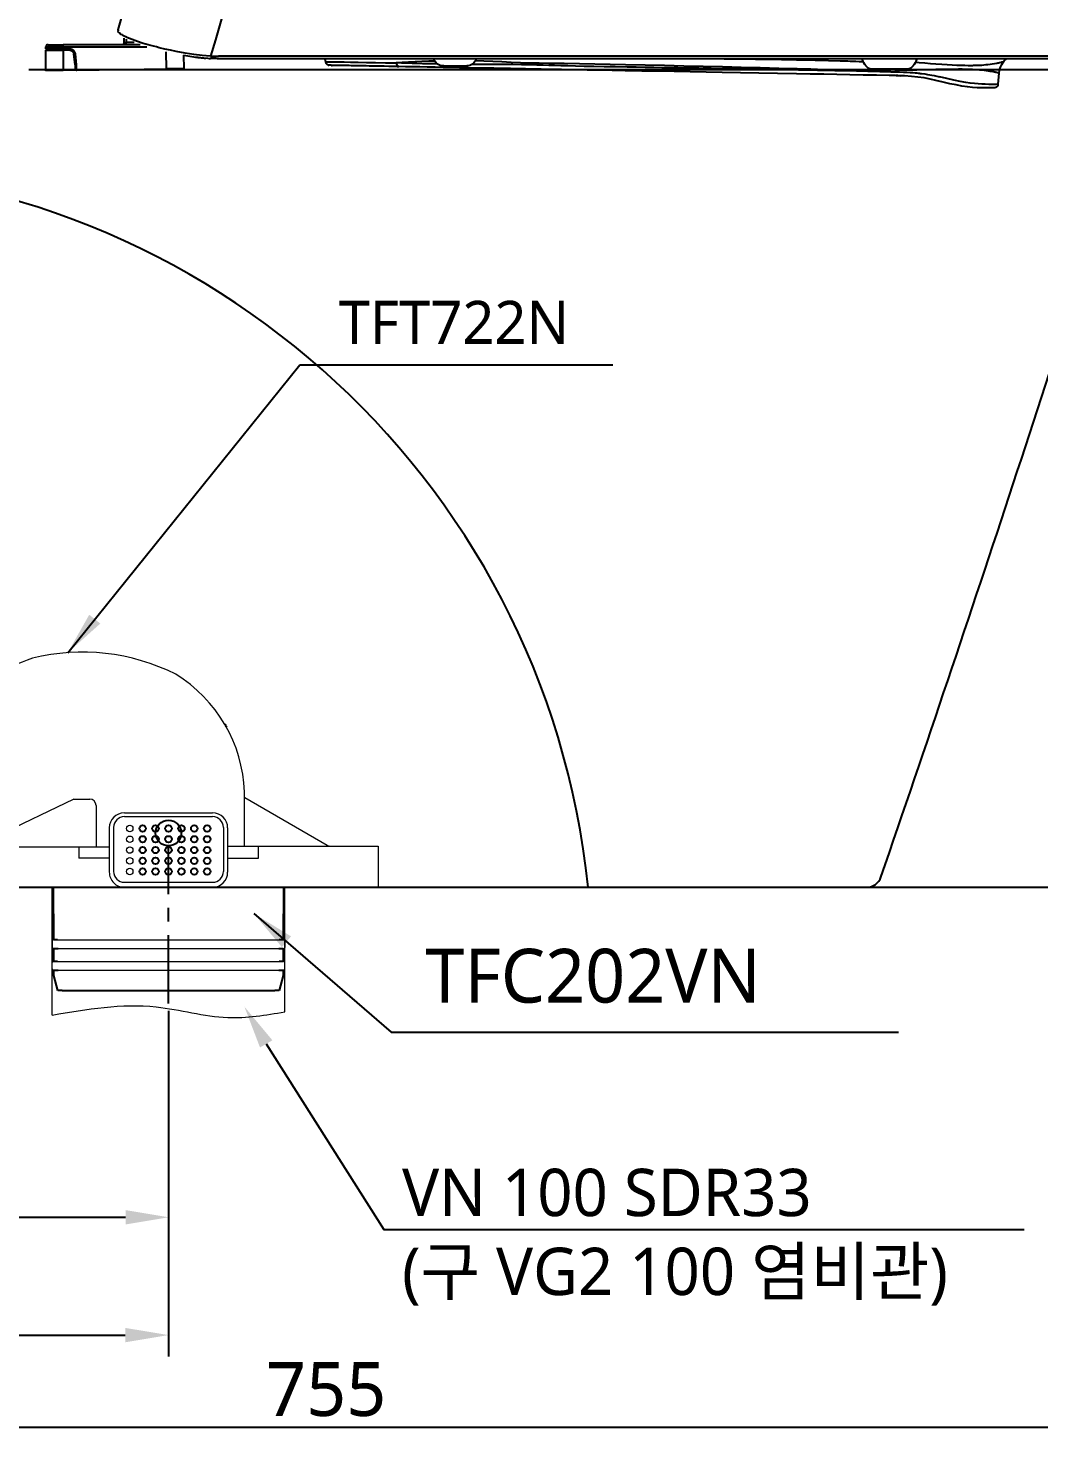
# Model space of a CAD drawing. Header units: millimetres. Extents: x 9575 to 12140, y 93 to 2418.
# Drawn here: x 9983 to 10452, y 93 to 753 of the extents above; entities that cross this region are included whole.
import ezdxf

# ---------------------------------------------------------------- set-up
doc = ezdxf.new("R2010")
doc.units = ezdxf.units.MM
doc.linetypes.add('CENTER', pattern=[50.8, 31.75, -6.35, 6.35, -6.35])
for name, color, linetype in [('1', 1, 'Continuous'), ('2', 2, 'Continuous'), ('3', 3, 'Continuous'), ('6', 6, 'Continuous'), ('CEN', 1, 'CENTER'), ('FAUCET', 4, 'Continuous')]:
    doc.layers.add(name, color=color, linetype=linetype)
doc.styles.add('ROMANS', font='NanumGothic.ttf', dxfattribs={"height": 10.144927})
doc.styles.get("Standard").update_dxf_attribs({"font": 'NanumGothic.ttf'})
doc.dimstyles.new('ISO-25', dxfattribs={"dimtxt": 20, "dimasz": 20, "dimexe": 3, "dimexo": 1, "dimgap": 5, "dimtad": 1, "dimtoh": 1, "dimdec": 0, "dimtxsty": 'Standard', "dimcen": 0, "dimclrd": 3, "dimclre": 3, "dimclrt": 2, "dimadec": 0, "dimazin": 0, "dimtfac": 1, "dimtdec": 0, "dimtmove": 0, "dimatfit": 3, "dimfxl": 0, "dimarcsym": 0})
doc.dimstyles.get("Standard").update_dxf_attribs({"dimtxt": 2.5, "dimasz": 2, "dimexe": 2, "dimexo": 1, "dimgap": 1.5, "dimtad": 1, "dimdec": 0, "dimlfac": 10, "dimrnd": 0.5, "dimzin": 0, "dimdsep": 46, "dimtxsty": 'Standard', "dimcen": 0, "dimclrt": 2, "dimadec": 0, "dimazin": 0, "dimtfac": 1, "dimtdec": 0, "dimtmove": 0, "dimatfit": 3, "dimfxl": 0, "dimtolj": 1, "dimtzin": 0, "dimarcsym": 0})

# ---------------------------------------------------------------- blocks, each defined once
blk = doc.blocks.new('*D32')
at = {"color": 3, "lineweight": -2}
for p, q in [((9762.67, 352.83), (9762.67, 190.46)), ((10047.79, 296.45), (10047.79, 190.46)), ((9782.67, 200.46), (10027.79, 200.46))]:
    blk.add_line(p, q, dxfattribs=at)
at = {"color": 3}
for points in [[(9782.67, 203.79), (9782.67, 197.12), (9762.67, 200.46)], [(10027.79, 203.79), (10027.79, 197.12), (10047.79, 200.46)]]:
    blk.add_solid(points, dxfattribs=at)
at = {"layer": 'Defpoints', "color": 0}
for p in [(9762.67, 353.83), (10047.79, 297.45), (10047.79, 200.46)]:
    blk.add_point(p, dxfattribs=at)
at = {"color": 2, "insert": (9905.23, 217.96), "char_height": 25, "attachment_point": 5}
blk.add_mtext('285', dxfattribs=at)
blk = doc.blocks.new('*D35')
at = {"layer": '3', "color": 3, "lineweight": -2}
for p, q in [((9742.67, 331.91), (9742.67, 135.72)), ((10047.67, 277.99), (10047.67, 135.72)), ((9762.67, 145.72), (10027.67, 145.72))]:
    blk.add_line(p, q, dxfattribs=at)
at = {"layer": '3', "color": 3}
for points in [[(9762.67, 149.05), (9762.67, 142.38), (9742.67, 145.72)], [(10027.67, 149.05), (10027.67, 142.38), (10047.67, 145.72)]]:
    blk.add_solid(points, dxfattribs=at)
at = {"layer": 'Defpoints', "color": 0}
for p in [(9742.67, 332.91), (10047.67, 278.99), (10047.67, 145.72)]:
    blk.add_point(p, dxfattribs=at)
at = {"layer": '3', "color": 2, "insert": (9895.17, 163.22), "char_height": 25, "attachment_point": 5}
blk.add_mtext('305', dxfattribs=at)
blk = doc.blocks.new('*D41')
at = {"color": 3, "lineweight": -2}
for p, q in [((10493.63, 733.83), (10590.3, 733.83)), ((10580.3, 713.83), (10580.3, 561.33)), ((10580.3, 373.83), (10580.3, 526.33)), ((10344.32, 353.83), (10590.3, 353.83))]:
    blk.add_line(p, q, dxfattribs=at)
at = {"color": 3}
for points in [[(10576.96, 713.83), (10583.63, 713.83), (10580.3, 733.83)], [(10576.96, 373.83), (10583.63, 373.83), (10580.3, 353.83)]]:
    blk.add_solid(points, dxfattribs=at)
at = {"layer": 'Defpoints', "color": 0}
for p in [(10492.63, 733.83), (10343.32, 353.83), (10580.3, 353.83)]:
    blk.add_point(p, dxfattribs=at)
at = {"color": 2, "insert": (10580.3, 543.83), "char_height": 25, "attachment_point": 5}
blk.add_mtext('380', dxfattribs=at)
blk = doc.blocks.new('BGFB')
at = {"color": 2, "linetype": 'Continuous', "lineweight": 0}
for p, q in [((-57.5, 0), (57.5, 0)), ((-57.5, 0), (-57.5, -18)), ((57.5, 0), (57.5, -18)), ((-59.5, -18), (59.5, -18)), ((-59.5, -18), (-59.5, -28)), ((59.5, -18), (59.5, -28)), ((-59.5, -28), (59.5, -28)), ((-36.9, -38.04), (-50.78, -28)), ((36.9, -38.06), (50.8, -28)), ((-34.8, -42.11), (-34.78, -65.34)), ((34.83, -42.09), (34.8, -49.08)), ((-24.1, -89.92), (-6.23, -107.64)), ((-5.34, -109.77), (-5.28, -146.31)), ((4.73, -215.9), (4.73, -177.41)), ((127.84, -174.94), (81.13, -197.34)), ((127.84, -174.94), (135.25, -174.94)), ((138.25, -177.94), (138.25, -197.34)), ((207.14, -196.84), (207.14, -171.61)), ((207.34, -174.14), (245.63, -196.43)), ((151.35, -181.34), (192.35, -181.34)), ((151.35, -183.09), (192.35, -183.09)), ((144.35, -188.34), (144.35, -208.9)), ((146.35, -188.09), (146.35, -208.59)), ((197.35, -188.09), (197.35, -208.59)), ((199.35, -188.34), (199.35, -208.9)), ((144.35, -197.34), (75.09, -197.34)), ((75.09, -197.34), (75.09, -215.9)), ((130.19, -197.34), (130.19, -202.4)), ((199.35, -196.84), (269.24, -196.84)), ((213.73, -202.4), (213.73, -196.84)), ((269.24, -196.84), (269.24, -215.9)), ((144.35, -202.4), (130.19, -202.4)), ((199.35, -202.4), (213.73, -202.4)), ((4.73, -215.9), (269.24, -215.9)), ((151.35, -213.59), (192.35, -213.59)), ((117.84, -240.9), (117.84, -243.9)), ((118.52, -240.4), (118.34, -240.4)), ((118.52, -240.4), (225.36, -240.4)), ((225.86, -240.9), (225.86, -243.9)), ((118.54, -244.4), (118.34, -244.4)), ((118.54, -244.4), (225.36, -244.4)), ((120.35, -250.4), (223.35, -250.4)), ((120.65, -254.4), (223.05, -254.4))]:
    blk.add_line(p, q, dxfattribs=at)
at = {"color": 3, "linetype": 'Continuous', "lineweight": 0}
for p, q in [((117.84, -275.32), (117.84, -215.9)), ((225.86, -273.83), (225.86, -215.9))]:
    blk.add_line(p, q, dxfattribs=at)
at = {"color": 2}
for p, q in [((118.52, -240.4), (118.41, -215.9)), ((225.28, -215.9), (225.17, -240.4)), ((225.17, -240.4), (223.35, -240.4)), ((120.35, -250.4), (118.34, -250.4)), ((118.54, -244.4), (120.65, -244.4)), ((118.57, -250.4), (118.54, -244.4)), ((223.05, -244.4), (225.15, -244.4)), ((225.36, -250.4), (223.35, -250.4)), ((225.15, -244.4), (225.13, -250.4)), ((118.34, -254.4), (120.65, -254.4)), ((118.6, -256.9), (118.59, -254.4)), ((120.45, -263.9), (118.6, -256.9)), ((223.05, -254.4), (225.36, -254.4)), ((225.1, -256.9), (223.25, -263.9)), ((225.11, -254.4), (225.1, -256.9)), ((122.45, -263.9), (120.45, -263.9)), ((122.45, -263.9), (171.85, -263.9)), ((171.85, -263.9), (221.25, -263.9)), ((223.25, -263.9), (221.25, -263.9))]:
    blk.add_line(p, q, dxfattribs=at)
blk.add_line((120.35, -240.4), (118.52, -240.4))
at = {"color": 2, "linetype": 'Continuous', "lineweight": 0}
for centre in [(153.85, -188.62), (153.85, -193.62), (153.85, -198.62), (153.85, -203.62), (153.85, -208.62)]:
    blk.add_circle(centre, 1.5, dxfattribs=at)
for centre, radius, start, end in [((-39.8, -42.12), 5, 0.04466, 54.10673), ((39.83, -42.11), 5, 125.8861, 179.75562), ((37.8, -49.09), 3, 179.75562, 231.4151), ((-10.7, -109.88), 74.76, 351.54677, 51.4151), ((1.61, -64.14), 36.41, 181.8849, 225.07334), ((-8.34, -109.77), 3, 0.08945, 45.24079), ((239.79, -464.95), 378.84, 110.24375, 116.5549), ((131.95, -202.93), 96.26, 63.28091, 103.9725), ((140.19, -174.04), 67, 2.08282, 58.46047), ((68.2, -121.6), 5, 171.54677, 296.5549), ((52.79, -143.8), 58.13, 182.47622, 213.35345), ((1.73, -177.41), 3, 0, 33.35345), ((135.25, -177.94), 3, 0, 90), ((151.35, -188.34), 7, 90, 180), ((151.35, -188.09), 5, 90, 180), ((192.35, -188.34), 7, 360, 90), ((192.35, -188.09), 5, 0, 90), ((247.14, -193.84), 3, 239.7939, 270), ((151.35, -208.9), 7, 179.73808, 270), ((151.35, -208.59), 5, 180, 270), ((192.35, -208.59), 5, 270, 0), ((192.35, -208.9), 7, 270, 0), ((118.34, -240.9), 0.5, 90, 180), ((118.34, -243.9), 0.5, 180, 270), ((225.36, -240.9), 0.5, 0, 90), ((225.36, -243.9), 0.5, 270, 360), ((118.34, -250.9), 0.5, 90, 180), ((225.36, -250.9), 0.5, 0, 90), ((118.34, -253.9), 0.5, 180, 270), ((225.36, -253.9), 0.5, 270, 0)]:
    blk.add_arc(centre, radius, start, end, dxfattribs=at)
at = {"color": 3, "linetype": 'Continuous', "lineweight": 0}
blk.add_spline([(117.84, -275.32), (166.15, -271.49), (199.41, -276.45), (225.86, -273.83)], degree=3, dxfattribs=at)
at = {"layer": '1', "color": 252, "linetype": 'Continuous'}
for q in [(-50.8, -28), (-50.14, -28.48), (-50.14, -28.48), (-50.14, -28.48)]:
    blk.add_line((-36.9, -38.04), q, dxfattribs=at)
at = {"layer": '1', "color": 2, "linetype": 'Continuous'}
for centre in [(159.85, -188.62), (159.85, -188.62), (165.85, -188.62), (165.85, -188.62), (171.85, -188.62), (177.85, -188.62), (177.85, -188.62), (183.85, -188.62), (183.85, -188.62), (189.85, -188.62), (189.85, -188.62), (159.85, -193.62), (159.85, -193.62), (159.85, -198.62), (159.85, -198.62), (165.85, -193.62), (165.85, -193.62), (165.85, -198.62), (165.85, -198.62), (171.85, -193.62), (171.85, -198.62), (177.85, -193.62), (177.85, -193.62), (177.85, -198.62), (177.85, -198.62), (183.85, -193.62), (183.85, -193.62), (183.85, -198.62), (183.85, -198.62), (189.85, -193.62), (189.85, -193.62), (189.85, -198.62), (189.85, -198.62), (159.85, -203.62), (159.85, -203.62), (165.85, -203.62), (165.85, -203.62), (171.85, -203.62), (177.85, -203.62), (177.85, -203.62), (183.85, -203.62), (183.85, -203.62), (189.85, -203.62), (189.85, -203.62), (159.85, -208.62), (159.85, -208.62), (165.85, -208.62), (165.85, -208.62), (171.85, -208.62), (171.85, -208.62), (177.85, -208.62), (177.85, -208.62), (183.85, -208.62), (183.85, -208.62), (189.85, -208.62), (189.85, -208.62)]:
    blk.add_circle(centre, 1.5, dxfattribs=at)
at = {"layer": '1', "color": 252, "linetype": 'Continuous'}
for centre in [(171.85, -188.62), (171.85, -193.62), (171.85, -198.62), (171.85, -203.62)]:
    blk.add_circle(centre, 1.5, dxfattribs=at)
for points, degree in [([(50.14, -28.48), (36.94, -38.03)], 1), ([(50.14, -28.48), (45.74, -31.66), (41.34, -34.85), (36.94, -38.03)], 3), ([(50.14, -28.48), (36.94, -38.03)], 1), ([(50.14, -28.48), (45.74, -31.66), (41.34, -34.85), (36.94, -38.03)], 3), ([(197.87, -139.92), (198.2, -140.47), (198.52, -141.02), (198.83, -141.58)], 3), ([(197.87, -139.92), (198.2, -140.47), (198.52, -141.02), (198.83, -141.58)], 3)]:
    blk.add_open_spline(points, degree=degree, dxfattribs=at)
at = {"layer": 'CEN'}
blk.add_line((171.85, -269.9), (171.85, -196.9), dxfattribs=at)
blk = doc.blocks.new('*D47')
at = {"color": 3, "lineweight": -2}
for p, q in [((10499.31, 723.72), (10499.31, 92.97)), ((9742.67, 352.83), (9742.67, 92.97)), ((9762.67, 102.97), (10479.31, 102.97))]:
    blk.add_line(p, q, dxfattribs=at)
at = {"color": 3}
for points in [[(9762.67, 106.31), (9762.67, 99.64), (9742.67, 102.97)], [(10479.31, 106.31), (10479.31, 99.64), (10499.31, 102.97)]]:
    blk.add_solid(points, dxfattribs=at)
at = {"layer": 'Defpoints', "color": 0}
for p in [(10499.31, 724.72), (9742.67, 353.83), (10499.31, 102.97)]:
    blk.add_point(p, dxfattribs=at)
at = {"color": 2, "insert": (10120.99, 120.47), "char_height": 25, "attachment_point": 5}
blk.add_mtext('755', dxfattribs=at)
blk = doc.blocks.new('21D21D1')
at = {"color": 2}
for p, q in [((7518.19, 1066.44), (7524.67, 1089.57)), ((7484.62, 1058.1), (7484.62, 1058.62)), ((7484.62, 1057.6), (7484.62, 1058.1)), ((7492.62, 1057.6), (7484.62, 1057.6)), ((7484.62, 1056.89), (7484.62, 1057.05)), ((7484.62, 1047.49), (7484.62, 1056.89)), ((7485.12, 1057.55), (7492.62, 1057.55)), ((7485.62, 1059.6), (7492.62, 1059.6)), ((7493.54, 1057.55), (7492.46, 1057.55)), ((7492.46, 1057.55), (7492.46, 1057.55)), ((7528.37, 1059.6), (7492.62, 1059.6)), ((7492.62, 1058.62), (7531.53, 1058.62)), ((7492.62, 1057.6), (7492.62, 1058.62)), ((7492.62, 1057.6), (7495.72, 1057.6)), ((7494.46, 1057.55), (7492.62, 1057.55)), ((7495.63, 1057.06), (7492.62, 1057.06)), ((7494.12, 1057.6), (7494.12, 1057.55)), ((7495.63, 1057.55), (7494.46, 1057.55)), ((7495.32, 1057.55), (7495.32, 1057.6)), ((7495.63, 1057.55), (7495.63, 1057.06)), ((7521.93, 1062.14), (7521.91, 1060.59)), ((7525.57, 1060.59), (7521.91, 1060.59)), ((7498.14, 1050.28), (7497.62, 1055.27)), ((7498.12, 1055.31), (7498.64, 1050.3)), ((7498.14, 1050.28), (7498.19, 1047.72)), ((7499.01, 1047.74), (7498.21, 1055.36)), ((7498.64, 1050.3), (7498.69, 1047.73)), ((7548.51, 1054.73), (7548.62, 1048.6)), ((7749.17, 1053.1), (7564.83, 1053.1)), ((7749.24, 1054.21), (7564.85, 1054.21)), ((7838.18, 1053.1), (7749.17, 1053.1)), ((7838.46, 1054.21), (7749.24, 1054.21)), ((7951.95, 1053.1), (7838.18, 1053.1)), ((7952.67, 1054.21), (7838.46, 1054.21)), ((7492.62, 1047.63), (7484.62, 1047.49)), ((7498.19, 1047.72), (7492.62, 1047.63)), ((7498.69, 1047.73), (7498.19, 1047.72)), ((7498.69, 1047.73), (7499.01, 1047.74)), ((7499.01, 1047.74), (7540.62, 1048.46)), ((7548.62, 1048.6), (7540.62, 1048.46)), ((7879.68, 1045.22), (7880.3, 1045.21)), ((7927.02, 1041.23), (7927.43, 1046.36))]:
    blk.add_line(p, q, dxfattribs=at)
for points in [[(7569.91, 1084.59), (7567.7, 1077.03), (7565.51, 1069.45), (7563.32, 1061.84), (7561.11, 1054.31)], [(7518.08, 1065.89), (7518.09, 1066.09)], [(7561.11, 1054.31), (7557.24, 1054.63), (7553.27, 1055.1), (7549.24, 1055.71), (7545.18, 1056.45), (7542.48, 1057), (7539.81, 1057.59), (7537.19, 1058.21), (7535.91, 1058.54), (7534.64, 1058.87), (7533.4, 1059.2), (7532.18, 1059.54), (7530.99, 1059.89), (7529.83, 1060.23), (7527.11, 1061.11), (7524.63, 1062), (7523.37, 1062.5), (7522.22, 1062.99), (7522.01, 1063.09), (7521.8, 1063.19), (7521.6, 1063.28), (7521.4, 1063.38), (7521.21, 1063.48), (7521.02, 1063.57), (7520.84, 1063.67), (7520.66, 1063.76), (7520.4, 1063.91), (7520.04, 1064.12), (7519.62, 1064.39), (7519.17, 1064.7), (7518.74, 1065.05), (7518.37, 1065.4), (7518.13, 1065.76), (7518.08, 1065.89)], [(7518.17, 1066.37), (7518.16, 1066.35), (7518.13, 1066.25), (7518.09, 1066.09)], [(7518.17, 1066.38), (7518.19, 1066.44)], [(7520.91, 1060.59), (7520.94, 1062.66)], [(7485.62, 1059.6), (7485.24, 1059.53), (7484.91, 1059.31), (7484.7, 1058.99), (7484.62, 1058.6)], [(7484.62, 1058.6), (7484.62, 1058.6), (7484.62, 1058.6), (7484.62, 1058.6), (7484.68, 1058.61), (7484.83, 1058.61), (7485.02, 1058.61), (7485.23, 1058.61), (7485.43, 1058.61), (7485.65, 1058.61), (7485.89, 1058.61), (7486.14, 1058.61), (7486.41, 1058.61), (7486.68, 1058.61), (7486.96, 1058.62), (7487.37, 1058.62), (7487.79, 1058.62), (7488.23, 1058.62), (7488.92, 1058.62), (7489.64, 1058.62), (7490.62, 1058.62), (7491.62, 1058.62), (7492.62, 1058.62)], [(7484.62, 1057.6), (7484.62, 1058.6)], [(7485.12, 1057.55), (7484.93, 1057.51), (7484.77, 1057.41), (7484.66, 1057.24), (7484.62, 1057.05)], [(7484.62, 1057.05), (7484.64, 1057.05), (7484.7, 1057.05), (7484.78, 1057.05), (7484.88, 1057.05), (7484.99, 1057.05), (7485.11, 1057.05), (7485.23, 1057.05), (7485.59, 1057.06), (7486.01, 1057.06), (7486.47, 1057.06), (7486.96, 1057.06), (7487.57, 1057.06), (7488.23, 1057.06), (7488.92, 1057.06), (7489.64, 1057.06), (7490.62, 1057.06), (7491.62, 1057.06), (7492.62, 1057.06)], [(7484.62, 1047.49), (7484.62, 1057.05)], [(7492.62, 1058.62), (7492.62, 1059), (7492.62, 1059.32), (7492.62, 1059.53), (7492.62, 1059.6)], [(7492.62, 1057.06), (7492.62, 1057.25), (7492.62, 1057.41), (7492.62, 1057.51), (7492.62, 1057.55)], [(7492.62, 1057.06), (7492.62, 1047.63)], [(7495.63, 1057.55), (7495.83, 1057.54)], [(7495.83, 1057.54), (7496, 1057.52), (7496.38, 1057.43), (7496.77, 1057.27), (7497.15, 1057.04), (7497.49, 1056.72), (7497.79, 1056.32), (7498, 1055.84), (7498.12, 1055.31)], [(7520.1, 1059.62), (7519.91, 1059.6)], [(7520.09, 1059.62), (7520.21, 1059.64), (7520.38, 1059.67)], [(7520.38, 1059.67), (7520.61, 1059.82), (7520.79, 1060.04), (7520.9, 1060.32), (7520.93, 1060.59)], [(7520.91, 1060.59), (7520.93, 1060.58)], [(7520.93, 1060.58), (7520.98, 1060.58), (7521.2, 1060.58), (7521.52, 1060.58), (7521.91, 1060.59)], [(7521.91, 1059.62), (7521.91, 1059.68), (7521.91, 1059.89), (7521.91, 1060.21), (7521.91, 1060.59)], [(7521.91, 1059.6), (7521.91, 1059.62)], [(7540.62, 1048.46), (7540.49, 1056.33)], [(7497.62, 1055.27), (7497.81, 1055.29), (7497.97, 1055.3), (7498.08, 1055.31), (7498.12, 1055.31)], [(7548.51, 1054.7), (7549.6, 1054.52), (7552.4, 1054.08), (7555.25, 1053.71), (7558.13, 1053.41), (7558.88, 1053.35)], [(7554.07, 1053.88), (7554.55, 1053.82), (7555.18, 1053.74), (7555.88, 1053.66), (7556.49, 1053.59), (7557.01, 1053.53), (7557.45, 1053.49), (7558.02, 1053.43), (7559.76, 1053.29), (7561.05, 1053.21)], [(7560.45, 1053.24), (7560.6, 1053.23)], [(7560.6, 1053.23), (7561.04, 1053.21)], [(7564.83, 1053.1), (7561.04, 1053.21)], [(7561.11, 1054.31), (7564.85, 1054.21)], [(7561.2, 1053.2), (7561.28, 1053.2)], [(7614.1, 1053.11), (7614.14, 1052.96), (7614.43, 1051.69)], [(7614.43, 1051.69), (7614.65, 1051.05), (7615.1, 1050.49), (7615.72, 1050.13), (7616.06, 1050.04)], [(7614.43, 1051.69), (7614.68, 1051.69), (7615.41, 1051.68), (7616.62, 1051.66), (7618.32, 1051.63), (7620.47, 1051.6), (7623.09, 1051.56), (7626.14, 1051.5), (7629.61, 1051.45), (7633.49, 1051.38), (7637.74, 1051.31), (7642.35, 1051.23), (7647.29, 1051.14)], [(7648.4, 1049.45), (7646.22, 1049.49), (7643.86, 1049.53), (7641.69, 1049.57), (7639.7, 1049.61), (7637.87, 1049.64), (7636.23, 1049.67), (7634.74, 1049.7), (7633.38, 1049.72), (7632.15, 1049.74), (7631.16, 1049.76), (7630.26, 1049.78), (7629.45, 1049.79), (7628.72, 1049.81), (7628.07, 1049.82), (7627.49, 1049.83), (7626.94, 1049.84), (7626.36, 1049.85), (7625.54, 1049.86), (7624.67, 1049.88), (7623.75, 1049.9), (7622.81, 1049.91), (7621.86, 1049.93), (7620.91, 1049.95), (7619.98, 1049.97), (7619.28, 1049.98), (7618.62, 1049.99), (7618.01, 1050), (7617.46, 1050.01), (7616.98, 1050.02), (7616.6, 1050.03), (7616.3, 1050.03), (7616.12, 1050.04), (7616.05, 1050.04)], [(7616.21, 1050.03), (7616.12, 1050.04), (7616.05, 1050.04)], [(7617.34, 1050.01), (7616.98, 1050.02), (7616.6, 1050.03), (7616.3, 1050.03), (7616.21, 1050.03)], [(7617.32, 1049.99), (7617.45, 1050)], [(7617.32, 1049.99), (7617.36, 1049.99)], [(7617.35, 1050.01), (7617.34, 1050.01)], [(7617.44, 1050.01), (7617.35, 1050.01)], [(7617.82, 1050), (7617.46, 1050.01), (7617.44, 1050.01)], [(7617.45, 1050), (7617.52, 1050.01)], [(7665.3, 1052), (7662.45, 1051.92), (7659.23, 1051.8), (7656.11, 1051.65), (7653.08, 1051.48), (7650.14, 1051.3), (7647.29, 1051.14)], [(7647.29, 1051.14), (7647.43, 1050.49), (7647.73, 1049.92), (7648.16, 1049.54), (7648.42, 1049.45)], [(7666.44, 1050.64), (7666.17, 1050.64), (7664.24, 1050.68), (7662.06, 1050.72), (7659.63, 1050.77), (7656.97, 1050.83), (7654.73, 1050.89), (7652.36, 1050.97), (7649.88, 1051.05), (7647.29, 1051.14)], [(7647.78, 1049.43), (7648.53, 1049.42)], [(7648.42, 1049.45), (7648.63, 1049.42)], [(7718.28, 1048.15), (7714.62, 1048.22), (7711.01, 1048.28), (7707.44, 1048.35), (7703.9, 1048.41), (7700.41, 1048.48), (7696.87, 1048.54), (7692.7, 1048.62), (7688.62, 1048.69), (7684.64, 1048.76), (7680.75, 1048.83), (7676.79, 1048.91), (7672.89, 1048.98), (7669.09, 1049.05), (7665.37, 1049.11), (7661.75, 1049.18), (7658.3, 1049.24), (7654.95, 1049.3), (7651.73, 1049.36), (7648.63, 1049.42)], [(7665.94, 1051.14), (7665.36, 1051.91), (7664.76, 1052.95), (7664.68, 1053.1)], [(7668.59, 1049.72), (7667.83, 1049.88), (7667.11, 1050.18), (7666.46, 1050.62), (7665.92, 1051.16)], [(7669.83, 1049.7), (7669.24, 1049.71), (7668.83, 1049.71), (7668.59, 1049.72)], [(7680.73, 1049.72), (7680.49, 1049.71), (7680.08, 1049.71), (7679.49, 1049.7)], [(7683.4, 1051.16), (7682.86, 1050.62), (7682.21, 1050.18), (7681.49, 1049.88), (7680.73, 1049.72)], [(7718.27, 1049.99), (7715.62, 1050.07), (7712.61, 1050.16), (7709.26, 1050.24), (7705.58, 1050.3), (7701.59, 1050.36), (7698.48, 1050.39), (7695.23, 1050.41), (7691.84, 1050.43), (7690.66, 1050.44), (7689.48, 1050.44), (7688.27, 1050.45), (7687.06, 1050.45), (7685.83, 1050.46), (7684.59, 1050.46), (7683.34, 1050.47), (7682.63, 1050.47)], [(7684.64, 1053.1), (7684.56, 1052.95), (7683.96, 1051.91), (7683.38, 1051.14)], [(7718.21, 1050.93), (7713.8, 1050.98), (7709.42, 1051.08), (7705.05, 1051.23), (7700.7, 1051.39), (7696.38, 1051.57), (7692.17, 1051.75), (7688, 1051.91), (7684.03, 1052.04)], [(7876.87, 1047.88), (7870.81, 1047.86), (7864.68, 1047.82), (7858.53, 1047.81), (7852.35, 1047.87), (7846.15, 1047.99), (7839.93, 1048.16), (7833.69, 1048.34), (7825.07, 1048.6), (7816.4, 1048.83), (7807.68, 1049.06), (7798.93, 1049.28), (7789.98, 1049.49), (7781, 1049.69), (7771.98, 1049.88), (7762.95, 1050.07), (7753.89, 1050.27), (7746.76, 1050.44), (7739.62, 1050.6), (7732.48, 1050.75), (7725.34, 1050.87), (7718.21, 1050.93)], [(7877.1, 1047), (7876.79, 1047), (7876.27, 1047.01), (7875.55, 1047.01), (7874.61, 1047.02), (7873.46, 1047.04), (7872.1, 1047.06), (7870.51, 1047.09), (7868.69, 1047.12), (7866.49, 1047.17), (7864, 1047.23), (7861.23, 1047.3), (7858.17, 1047.38), (7854.79, 1047.46), (7851.11, 1047.53), (7847.1, 1047.61), (7845.63, 1047.64), (7844.71, 1047.66), (7844, 1047.67), (7843.28, 1047.68), (7842.56, 1047.69), (7839.65, 1047.74), (7834.22, 1047.84), (7829.88, 1047.91), (7825.36, 1047.98), (7820.66, 1048.06), (7819.03, 1048.09), (7817.38, 1048.12), (7815.72, 1048.15), (7814.03, 1048.18), (7812.32, 1048.21), (7810.58, 1048.24), (7808.83, 1048.27), (7804.1, 1048.35), (7799.03, 1048.44), (7793.62, 1048.53), (7787.87, 1048.63), (7781.79, 1048.74), (7778.24, 1048.8), (7774.58, 1048.86), (7770.83, 1048.92), (7766.98, 1048.98), (7763.03, 1049.04), (7758.79, 1049.11), (7754.6, 1049.18), (7749.06, 1049.27), (7743.89, 1049.36), (7739.11, 1049.45), (7734.7, 1049.54), (7730.66, 1049.63), (7727.04, 1049.72), (7723.78, 1049.81), (7720.85, 1049.9), (7718.27, 1049.99)], [(7799.64, 1053.1), (7800.38, 1053.09), (7801.7, 1053.08), (7803.04, 1053.06), (7807.02, 1053.01), (7810.78, 1052.97), (7814.32, 1052.92), (7817.66, 1052.88), (7820.78, 1052.84), (7823.65, 1052.8), (7826.31, 1052.76), (7828.78, 1052.72), (7831.04, 1052.68), (7833.37, 1052.64), (7835.44, 1052.6), (7837.26, 1052.57), (7838.83, 1052.54), (7840.14, 1052.52), (7841.2, 1052.5), (7841.69, 1052.49), (7842.09, 1052.48), (7842.38, 1052.47), (7842.49, 1052.47), (7842.54, 1052.47), (7842.55, 1052.47), (7842.56, 1052.47), (7842.57, 1052.47), (7842.57, 1052.47), (7842.57, 1052.47), (7842.57, 1052.47), (7842.57, 1052.47), (7848.25, 1052.33), (7853.67, 1052.16), (7854.86, 1052.12), (7856.02, 1052.08), (7857.18, 1052.04), (7858.32, 1051.99), (7859.45, 1051.95), (7860.9, 1051.9), (7862.46, 1051.84), (7864.31, 1051.78)], [(7865.48, 1049.79), (7865.03, 1050.44), (7864.62, 1051.13), (7864.31, 1051.74), (7864.04, 1052.32), (7863.76, 1053.05), (7863.74, 1053.1)], [(7868.23, 1048.23), (7867.4, 1048.41), (7866.62, 1048.77), (7865.94, 1049.28), (7865.48, 1049.78)], [(7887.52, 1049.78), (7887.06, 1049.28), (7886.38, 1048.77), (7885.6, 1048.41), (7884.77, 1048.23)], [(7889.26, 1053.1), (7889.24, 1053.05), (7888.96, 1052.32), (7888.7, 1051.74), (7888.38, 1051.13), (7887.98, 1050.44), (7887.52, 1049.79)], [(7929.38, 1051.59), (7929.37, 1051.58), (7929.26, 1051.55), (7929.07, 1051.49), (7928.79, 1051.41), (7928.34, 1051.29), (7927.72, 1051.15), (7927.55, 1051.11), (7927.37, 1051.08), (7927.18, 1051.04), (7926.98, 1051), (7926.77, 1050.95), (7926.54, 1050.91), (7926.31, 1050.87), (7925.31, 1050.69), (7924.29, 1050.53), (7923.27, 1050.39), (7922.27, 1050.27), (7921.32, 1050.17), (7920.43, 1050.09), (7919.46, 1050.01), (7917.83, 1049.92), (7916.06, 1049.87), (7915.58, 1049.86), (7915.09, 1049.85), (7914.59, 1049.84), (7914.07, 1049.84), (7913.56, 1049.84), (7913.03, 1049.84), (7911.47, 1049.86), (7909.73, 1049.91), (7907.8, 1050), (7905.68, 1050.1), (7903.37, 1050.24), (7900.86, 1050.4), (7898.13, 1050.59), (7895.57, 1050.77), (7892.95, 1050.95), (7890.29, 1051.13), (7888.45, 1051.25)], [(7927.43, 1046.36), (7927.64, 1047.75), (7928.05, 1049.12), (7928.65, 1050.42), (7929.43, 1051.6)], [(7929.43, 1051.6), (7929.42, 1051.6), (7929.38, 1051.59)], [(7930.63, 1053.12), (7929.8, 1052.13), (7929.39, 1051.6)], [(7876.32, 1045.28), (7870.41, 1045.39), (7864.35, 1045.5), (7858.14, 1045.61), (7852.1, 1045.72), (7845.95, 1045.83), (7839.64, 1045.95), (7833.25, 1046.06), (7824.52, 1046.22), (7815.86, 1046.38), (7807.26, 1046.53), (7798.72, 1046.69), (7791.36, 1046.82), (7783.95, 1046.96), (7776.48, 1047.09), (7768.96, 1047.23), (7761.39, 1047.37), (7753.7, 1047.51), (7747.73, 1047.62), (7741.89, 1047.72), (7736, 1047.83), (7729.99, 1047.94), (7724.08, 1048.05), (7718.28, 1048.15)], [(7869.06, 1048.21), (7868.68, 1048.21), (7868.41, 1048.22), (7868.23, 1048.23)], [(7868.46, 1048.21), (7868.23, 1048.23)], [(7868.67, 1048.21), (7868.52, 1048.21), (7868.46, 1048.21)], [(7869.27, 1048.2), (7869.06, 1048.21)], [(7927.43, 1046.36), (7927.37, 1046.38), (7927.18, 1046.43), (7926.92, 1046.5), (7926.88, 1046.51), (7926.84, 1046.52), (7926.8, 1046.53), (7926.76, 1046.54), (7926.72, 1046.55), (7926.68, 1046.56), (7926.64, 1046.57), (7926.53, 1046.6), (7926.39, 1046.63), (7926.2, 1046.68), (7925.96, 1046.73), (7925.76, 1046.78), (7925.53, 1046.82), (7925.27, 1046.88), (7924.97, 1046.94), (7924.62, 1047), (7924.23, 1047.08), (7923.37, 1047.22), (7922.45, 1047.36), (7921.5, 1047.49), (7920.52, 1047.61), (7919.53, 1047.71), (7918.54, 1047.8), (7917.68, 1047.88), (7916.85, 1047.94), (7916.04, 1047.99), (7915.03, 1048.04), (7914.94, 1048.05), (7914.84, 1048.05), (7914.75, 1048.05), (7914.66, 1048.06), (7914.57, 1048.06), (7914.47, 1048.07), (7914.38, 1048.07), (7914.29, 1048.07), (7912.89, 1048.12), (7911.55, 1048.14), (7910.28, 1048.16), (7909.09, 1048.16), (7908.51, 1048.16), (7907.96, 1048.15), (7907.44, 1048.15), (7906.95, 1048.15), (7906.32, 1048.14), (7905.49, 1048.13), (7903.87, 1048.09), (7902.32, 1048.06), (7900.85, 1048.04), (7899.92, 1048.03), (7899.03, 1048.01), (7898.8, 1048.01), (7898.58, 1048), (7898.36, 1048), (7898.14, 1048), (7897.93, 1047.99), (7897.71, 1047.99), (7897.17, 1047.98), (7896.44, 1047.96), (7895.51, 1047.95), (7894.37, 1047.93), (7893.39, 1047.91), (7892.29, 1047.89), (7891.06, 1047.87), (7889.26, 1047.84), (7889.07, 1047.84), (7888.88, 1047.83), (7888.68, 1047.83), (7888.49, 1047.83), (7888.29, 1047.83), (7888.09, 1047.82), (7887.89, 1047.82), (7887.68, 1047.82), (7887.03, 1047.82), (7886.18, 1047.81), (7885.14, 1047.8), (7883.9, 1047.8), (7882.45, 1047.81), (7880.81, 1047.82), (7878.94, 1047.84), (7876.87, 1047.88)], [(7877.1, 1047), (7877.65, 1047), (7878.13, 1046.99), (7878.6, 1046.99), (7879.16, 1046.98), (7879.75, 1046.97), (7880.17, 1046.96), (7880.62, 1046.95), (7881.16, 1046.95)], [(7880.01, 1045.23), (7879.59, 1045.24)], [(7880.39, 1045.2), (7880.25, 1045.21), (7879.96, 1045.21), (7879.68, 1045.22)], [(7880.35, 1045.23), (7880.01, 1045.23)], [(7880.43, 1045.23), (7880.3, 1045.21)], [(7880.3, 1045.21), (7881.45, 1045.18)], [(7881.37, 1045.2), (7880.35, 1045.23)], [(7881.16, 1046.95), (7882.99, 1046.9), (7884.62, 1046.83), (7886.08, 1046.74), (7887.35, 1046.64), (7888.45, 1046.55), (7889.24, 1046.47), (7889.91, 1046.4), (7890.46, 1046.33), (7890.84, 1046.29), (7891.15, 1046.25), (7891.35, 1046.22), (7891.42, 1046.21), (7891.45, 1046.21), (7891.46, 1046.21), (7891.46, 1046.21), (7891.47, 1046.21), (7891.47, 1046.21), (7891.47, 1046.21), (7891.47, 1046.21), (7891.47, 1046.21), (7892.9, 1046), (7894.17, 1045.8), (7895.28, 1045.61), (7896.27, 1045.42), (7897.33, 1045.21), (7898.47, 1044.95), (7899.71, 1044.65)], [(7882.31, 1045.16), (7882.09, 1045.17), (7881.37, 1045.2)], [(7883.22, 1045.11), (7882.31, 1045.16)], [(7898.13, 1043.01), (7895.48, 1043.63), (7892.67, 1044.15), (7889.71, 1044.57), (7886.69, 1044.88), (7883.55, 1045.1), (7882.43, 1045.15)], [(7884.13, 1048.2), (7884.33, 1048.21)], [(7884.54, 1048.21), (7884.48, 1048.21), (7884.34, 1048.21)], [(7884.77, 1048.23), (7884.54, 1048.21)], [(7918.68, 1039.51), (7917.18, 1039.58), (7915.07, 1039.75), (7912.74, 1040.02), (7910.18, 1040.4), (7907.43, 1040.89), (7904.5, 1041.48), (7901.4, 1042.19), (7898.13, 1043.01)], [(7920.93, 1041.21), (7919.42, 1041.27), (7917.76, 1041.39), (7915.98, 1041.57), (7914.07, 1041.8), (7912.06, 1042.09), (7909.39, 1042.54), (7906.43, 1043.12), (7903.19, 1043.82), (7899.71, 1044.65)], [(7919.37, 1039.52), (7918.61, 1039.51)], [(7926.91, 1041.25), (7926.81, 1040.78), (7926.63, 1040.39), (7926.41, 1040.09), (7926.19, 1039.89), (7926, 1039.76), (7925.85, 1039.68), (7925.75, 1039.65), (7925.64, 1039.62), (7925.49, 1039.59), (7925.34, 1039.56), (7925.02, 1039.53), (7924.64, 1039.5), (7924.22, 1039.48), (7923.71, 1039.48), (7923.11, 1039.48), (7922.39, 1039.48), (7921.54, 1039.49), (7920.55, 1039.5), (7919.38, 1039.52)], [(7926.91, 1041.23), (7926.9, 1041.23), (7926.56, 1041.2), (7925.96, 1041.17), (7925.11, 1041.15), (7924, 1041.14), (7922.6, 1041.17), (7920.93, 1041.21)], [(7927.02, 1041.23), (7926.9, 1041.22)], [(7927.02, 1041.23), (7926.91, 1041.23)]]:
    blk.add_lwpolyline(points, dxfattribs=at)
blk.add_arc((7495.72, 1055.1), 2.5, 5.99942, 90, dxfattribs=at)
at = {"color": 2, "extrusion": (0, 0, -1)}
for centre, major_axis, ratio, start_param, end_param in [((7495.63, 1055.06), (-2, -0.03), 0.999848, 1.588363, 3.054465), ((7498.14, 1050.27), (-0.5, -0.031), 0.017419, 1.571557, 3.141474), ((7842.54, 1045.91), (90.51, -1.65), 0.000169, 1.140466, 1.188278)]:
    blk.add_ellipse(centre, major_axis=major_axis, ratio=ratio, start_param=start_param, end_param=end_param, dxfattribs=at)
at = {"color": 2}
for points in [[(7513.32, 1059.6), (7513.32, 1059.6), (7513.27, 1059.6), (7513.16, 1059.6)], [(7564.83, 1053.1), (7564.44, 1053.1), (7563.67, 1053.11), (7562.48, 1053.14), (7561.69, 1053.18), (7561.28, 1053.2)], [(7672.09, 1049.7), (7671.09, 1049.7), (7670.32, 1049.7), (7669.83, 1049.7)], [(7672.75, 1049.7), (7672.5, 1049.7), (7672.27, 1049.7), (7672.09, 1049.7)], [(7674.66, 1049.7), (7674.3, 1049.7), (7673.56, 1049.7), (7672.97, 1049.7), (7672.75, 1049.7)], [(7676.57, 1049.7), (7676.35, 1049.7), (7675.76, 1049.7), (7675.02, 1049.7), (7674.66, 1049.7)], [(7677.23, 1049.7), (7677.05, 1049.7), (7676.82, 1049.7), (7676.57, 1049.7)], [(7679.49, 1049.7), (7679, 1049.7), (7678.23, 1049.7), (7677.23, 1049.7)], [(7680.31, 1049.7), (7680.31, 1049.7), (7680.03, 1049.7), (7679.49, 1049.7)], [(7869.27, 1048.2), (7868.89, 1048.2), (7868.69, 1048.2), (7868.67, 1048.2)], [(7875.22, 1048.2), (7873.78, 1048.2), (7871.27, 1048.2), (7869.78, 1048.2), (7869.27, 1048.2)], [(7879.79, 1048.2), (7878.12, 1048.2), (7876.56, 1048.2), (7875.22, 1048.2)], [(7880.77, 1048.2), (7880.43, 1048.2), (7880.1, 1048.2), (7879.79, 1048.2)], [(7884.13, 1048.2), (7884.03, 1048.2), (7883.69, 1048.2), (7882.82, 1048.2), (7881.76, 1048.2), (7881.06, 1048.2), (7880.77, 1048.2)], [(7884.32, 1048.2), (7884.31, 1048.2), (7884.24, 1048.2), (7884.13, 1048.2)], [(7884.33, 1048.2), (7884.34, 1048.2), (7884.33, 1048.2), (7884.32, 1048.2)]]:
    blk.add_open_spline(points, degree=3, dxfattribs=at)
for points, knots in [([(7669.83, 1049.7), (7669.29, 1049.7), (7669.01, 1049.7), (7669.01, 1049.7), (7669.01, 1049.7)], [0, 0, 0, 0, 0.5, 0.5000246, 0.5000246, 0.5000246, 0.5000246]), ([(7929.43, 1051.6), (7929.45, 1051.63), (7929.85, 1052.15), (7930.26, 1052.65), (7930.66, 1053.11)], [0, 0, 0, 0, 0.00250847, 0.03856434, 0.03856434, 0.03856434, 0.03856434])]:
    blk.add_open_spline(points, degree=3, knots=knots, dxfattribs=at)

msp = doc.modelspace()

# ---------------------------------------------------------------- linework, layer by layer
for p, q in [((9982.78, 733.83), (10492.63, 733.83)), ((9802.71, 353.83), (10372.13, 353.83))]:
    msp.add_line(p, q)
at = {"color": 2}
for p in [(9802.71, 353.83), (9822.71, 353.83)]:
    msp.add_line(p, (10372.13, 353.83), dxfattribs=at)
for centre, radius, start, end in [((-3807.37, 5232.36), 15000, 341.039256, 342.51183), ((9872.29, 315.48), 372.4, 5.90956, 91.01549)]:
    msp.add_arc(centre, radius, start, end)
at = {"color": 7}
msp.add_arc((10372.13, 360.83), 7, 270, 341.03926, dxfattribs=at)
at = {"layer": '3'}
msp.add_lwpolyline([(10093.12, 281.04), (10147.76, 194.73), (10445.26, 194.73)], dxfattribs=at)
at = {"layer": '3', "color": 0}
msp.add_circle((10047.71, 379), 5.97, dxfattribs=at)
at = {"layer": '3', "color": 3}
msp.add_solid([(10090.25, 279.35), (10083.01, 298.29), (10096, 282.72)], dxfattribs=at)
at = {"layer": '6'}
msp.add_lwpolyline([(12139.63, 2278.86), (9742.67, 2278.86), (9742.67, 353.83), (11670.17, 353.83), (11670.17, 1353.83)], dxfattribs=at)

# ---------------------------------------------------------------- block references
msp.add_blockref('21D21D1', (2506.18, -314.27))
at = {"color": 1}
msp.add_blockref('BGFB', (9875.87, 569.73), dxfattribs=at)

# ---------------------------------------------------------------- texts
at = {"layer": '2', "attachment_point": 4, "style": 'ROMANS'}
for s, insert, char_height in [('TFT722N', (10126.87, 616.31), 20), ('VN 100 SDR33\\P(구 VG2 100 염비관)', (10156.26, 191.23), 22)]:
    msp.add_mtext(s, dxfattribs=dict(at, insert=insert, char_height=char_height))
at = {"layer": '2', "insert": (10167.11, 312.53), "char_height": 25, "width": 226.4583, "attachment_point": 4, "style": 'ROMANS'}
msp.add_mtext('TFC202VN', dxfattribs=at)

# ---------------------------------------------------------------- dimensions: what is measured, and where the dimension line sits
dim = msp.add_linear_dim(base=(10580.3, 353.83), p1=(10492.63, 733.83), p2=(10343.32, 353.83), angle=90, dimstyle='ISO-25', override={"dimtxt": 25, "dimexe": 10, "dimtih": 1, "dimarcsym": 1})
dim.commit()
dim.dimension.update_dxf_attribs({"geometry": '*D41', "text_midpoint": (10580.3, 543.83), "dimtype": 160})
dim = msp.add_linear_dim(base=(10499.31, 102.97), p1=(9742.67, 353.83), p2=(10499.31, 724.72), text='755', dimstyle='ISO-25', override={"dimtxt": 25, "dimexe": 10, "dimarcsym": 1})
dim.commit()
dim.dimension.update_dxf_attribs({"geometry": '*D47', "text_midpoint": (10120.99, 102.97), "dimtype": 160})
dim = msp.add_linear_dim(base=(10047.79, 200.46), p1=(9762.67, 353.83), p2=(10047.79, 297.45), dimstyle='ISO-25', override={"dimtxt": 25, "dimexe": 10, "dimarcsym": 1})
dim.commit()
dim.dimension.update_dxf_attribs({"geometry": '*D32', "text_midpoint": (9905.23, 217.96)})
at = {"layer": '3'}
dim = msp.add_linear_dim(base=(10047.67, 145.72), p1=(9742.67, 332.91), p2=(10047.67, 278.99), dimstyle='ISO-25', override={"dimtxt": 25, "dimexe": 10, "dimarcsym": 1}, dxfattribs=at)
dim.commit()
dim.dimension.update_dxf_attribs({"geometry": '*D35', "text_midpoint": (9895.17, 145.72), "dimtype": 160})

# ---------------------------------------------------------------- leaders
msp.add_leader([(10087.42, 341.58), (10151.15, 286.41), (10386.94, 286.41)], dimstyle='ISO-25', override={"dimtxt": 25, "dimexe": 10, "dimgap": 5, "dimtad": 0, "dimtih": 1, "dimarcsym": 1})
at = {"layer": 'FAUCET', "color": 8, "annotation_type": 0, "has_hookline": 1, "hookline_direction": 0, "text_width": 115.36}
msp.add_leader([(10000.93, 462.82), (10108.74, 596.62), (10128.74, 596.62)], dimstyle='Standard', override={"dimtxt": 20, "dimasz": 20, "dimexe": 20, "dimexo": 0, "dimgap": 10, "dimdec": 4, "dimlfac": 1, "dimzin": 8, "dimclrd": 3, "dimclre": 3, "dimtdec": 4, "dimtofl": 1}, dxfattribs=at)

doc.saveas('drawing.dxf')
